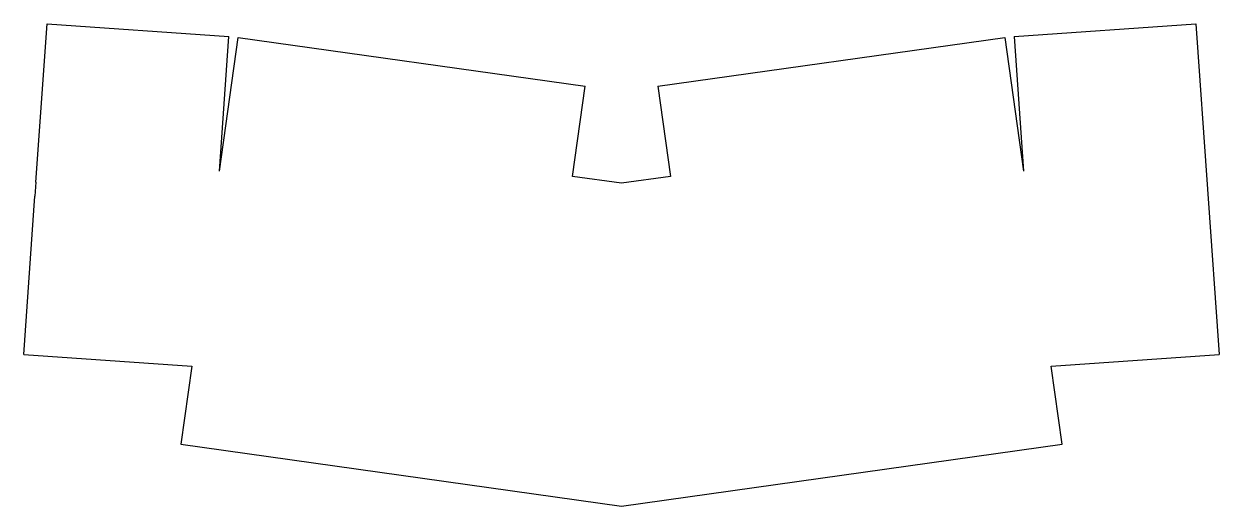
# Model space of a CAD drawing. Header units: millimetres. Extents: x 101 to 357, y -133 to -29.
import ezdxf

# ---------------------------------------------------------------- set-up
doc = ezdxf.new("R2010")
doc.units = ezdxf.units.MM

msp = doc.modelspace()

# ---------------------------------------------------------------- linework, layer by layer
for p, q in [((103.33, -63.36), (105.7, -29.45)), ((105.7, -29.45), (144.61, -32.17)), ((312.67, -32.17), (351.57, -29.45)), ((351.57, -29.45), (356.53, -100.27)), ((142.59, -60.99), (144.61, -32.17)), ((142.59, -60.99), (146.62, -32.36)), ((146.62, -32.36), (220.89, -42.8)), ((236.39, -42.8), (310.66, -32.36)), ((310.66, -32.36), (314.69, -60.99)), ((312.67, -32.17), (314.69, -60.99)), ((218.17, -62.11), (220.89, -42.8)), ((236.39, -42.8), (239.11, -62.11)), ((103.33, -63.36), (103.12, -66.36)), ((228.64, -63.58), (218.17, -62.11)), ((239.11, -62.11), (228.64, -63.58)), ((100.75, -100.27), (103.12, -66.36)), ((100.75, -100.27), (136.72, -102.79)), ((320.56, -102.79), (356.53, -100.27)), ((136.72, -102.79), (134.37, -119.51)), ((322.91, -119.51), (320.56, -102.79)), ((134.37, -119.51), (228.64, -132.76)), ((228.64, -132.76), (322.91, -119.51))]:
    msp.add_line(p, q)

doc.saveas('drawing.dxf')
